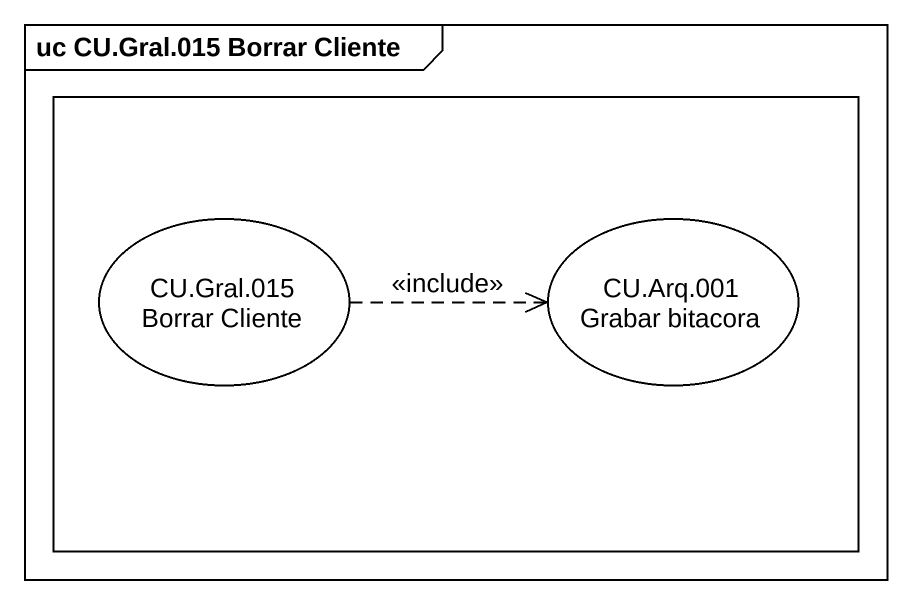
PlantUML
@startuml
mainframe uc CU.Gral.015 Borrar Cliente
rectangle " " as rectangle1 {
  usecase "CU.Gral.015 Borrar Cliente" as CU_Gral_015_Borrar_Cliente
  usecase "CU.Arq.001 Grabar bitacora" as CU_Arq_001_Grabar_bitacora
}
CU_Gral_015_Borrar_Cliente .right.> CU_Arq_001_Grabar_bitacora : <<include>>
@enduml
